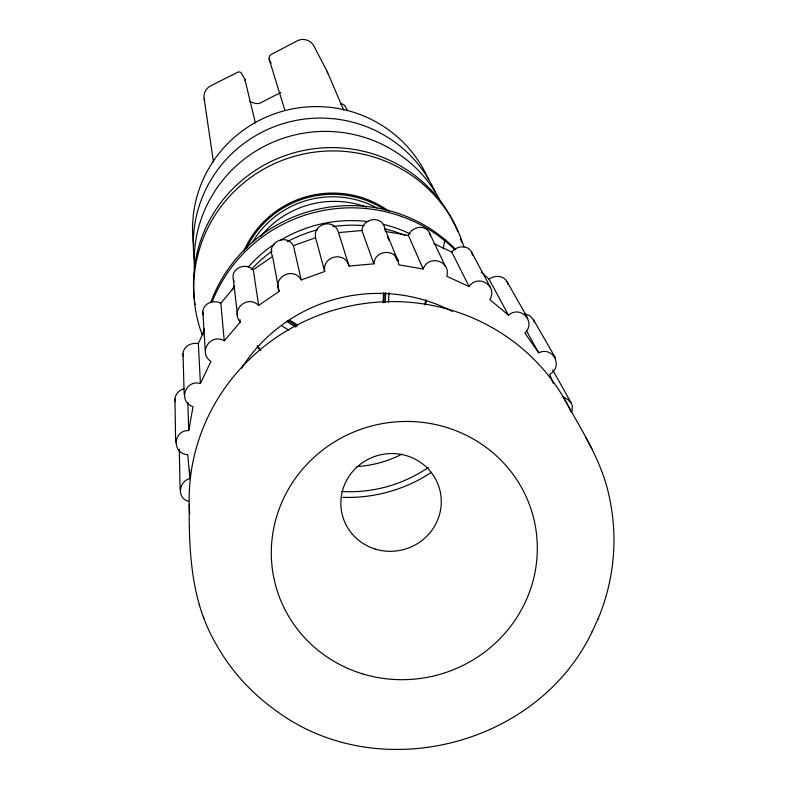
<?xml version="1.0" encoding="UTF-8"?>
<svg xmlns="http://www.w3.org/2000/svg" width="789" height="789" viewBox="0 0 789 789"><rect width="100%" height="100%" fill="white"/><g stroke="black" fill="none" stroke-linecap="round" stroke-linejoin="round"><path stroke-width="1.18" d="M188.571 501.252C176.46 498.332 178.748 481.122 189.922 478.598L187.733 454.642C171.755 453.803 172.83 430.173 188.729 430.538L193.009 406.7C177.732 401.68 185.208 379.134 200.416 383.523L210.919 361.451C197.497 352.565 210.702 332.741 224.254 340.828L240.28 322.07C229.727 309.988 247.618 294.189 258.654 305.451L279.109 291.348C272.166 276.988 293.469 266.169 301.24 279.927L324.703 271.475L315.561 237.706C312.789 222.991 334.802 218.06 338.52 232.597L349.044 266.061L373.868 263.832C375.12 248.111 398.968 248.851 398.711 264.818L423.141 268.99C428.388 254.137 451.239 260.863 446.742 276.278L469.08 286.535C477.947 273.477 498.224 285.874 489.782 299.573L508.491 315.166C520.444 304.751 536.609 322.07 524.892 333.027L538.7 352.841C552.971 345.799 563.74 366.786 549.686 374.262L553.188 383.207M324.703 271.475C321.794 255.892 345.109 250.665 349.044 266.061M383.079 302.384L383.582 292.699M383.74 302.868L384.243 293.163M385.16 302.404L385.663 292.64M388.474 302.384L388.987 292.689M205.209 350.119L202.872 311.961C202.951 303.154 213.849 299.495 220.831 303.193L224.254 340.828M184.162 394.322L183.018 353.748C183.265 346.263 191.658 342.219 198.355 343.54L204.489 329.96M175.631 442.156L174.971 398.968C175.257 393.908 179.458 390.022 184.103 388.622M443.201 248.574L444.917 239.728L444.345 240.448M571.887 411.641L572.35 405.921L571.374 403.238L552.665 369.933M373.868 263.832L361.924 230.506C362.802 217.784 382.044 215.131 384.756 228.258L398.07 261.435M597.815 619.404L598.141 618.675C613.743 581.532 618.073 539.755 609.956 500.256L609.749 499.279C602.737 461.486 580.773 429.167 562.685 396.048M189.222 504.358C188.887 551.264 191.076 600.567 215.052 642.325C230.102 669.851 251.652 693.689 277.363 711.639L277.994 712.092C380.051 786.1 538.177 745.437 592.194 631.624L592.5 630.944M592.194 631.624L598.141 618.675M423.141 268.99L408.416 235.408C411.631 226.788 425.202 223.76 429.502 233.061L445.489 266.495M220.831 303.193L234.372 287.196M433.901 243.653L451.772 252.007C456.525 245.734 467.916 244.403 471.694 252.352L490.196 286.89M258.654 305.451L253.269 269.779L272.56 256.464C266.001 242.913 286.091 232.666 293.429 245.685L301.24 279.927M481.27 272.195L488.993 279.089C494.476 275.075 503.767 275.174 507.13 281.851L527.713 318.075M280.854 92.481L259.275 103.517L255.715 103.527L249.866 101.702M293.429 245.685L315.561 237.706M338.52 232.597L361.924 230.506M340.207 103.98C344.162 102.955 346.105 107.511 347.298 110.371M385.357 231.453L408.416 235.408M524.882 313.983L529.547 315.492L533.295 319.437L555.397 357.812M564.372 397.656L567.271 398.997L571.374 403.238M281.545 325.679L288.804 330.187M289.494 320.028L297.769 325.167M287.758 320.492L297.098 326.291M286.397 321.271L295.786 327.11M253.269 269.779C245.734 262.007 230.358 268.211 233.386 279.622L237.578 315.886M526.352 330.611L538.7 352.841M585.408 436.978L591.957 448.754M488.993 279.089L508.491 315.166M271.14 63.307C269.088 60.842 267.698 56.197 271.278 54.362L297.463 40.762C303.203 37.655 310.896 40.19 313.874 45.94L327.277 71.769L343.718 110.194M451.772 252.007L469.08 286.535M387.586 237.016L388.918 240.349M394.707 254.808L396.926 260.37M255.429 123.054L244.797 79.038L241.099 72.736A4.714 4.675 -9.8 0 0 238.406 71.898L210.485 85.932C205.801 88.319 203.098 93.881 204.213 99.029L213.474 162.09M429.502 233.061L430.538 235.921M327.277 71.769L327.691 73.624M533.295 319.437L534.183 321.991M471.694 252.352L472.621 255.103M199.213 604.354L199.528 605.301M203.542 617.037L203.868 617.984M507.13 281.851L507.998 284.494M233.386 279.622L234.027 281.634M269.138 59.165L284.928 110.47M204.213 99.029L204.657 100.736M384.756 228.258L385.16 230.388M272.787 257.668L279.109 291.348M239.994 319.634L240.28 322.07M183.018 353.748L183.344 356.52M202.872 311.961L203.187 314.85M174.971 398.968L175.247 401.67M198.355 343.54L200.416 383.523M187.812 402.577L188.729 430.538M189.636 470.057L189.755 473.716M179.3 449.237L180.119 490.196M244.797 79.038A2.14 2.12 -10.7 0 1 244.6 80.143M194.459 260.439A126.319 124.337 -15.4 0 1 193.404 238.357L194.015 230.21A126.319 124.337 -15.4 0 1 208.838 183.581L213.06 176.499A126.319 124.337 -15.4 0 1 325.887 118.182L334.171 118.804A126.319 124.337 -15.4 0 1 381.274 133.528L388.375 137.71A126.319 124.337 -15.4 0 1 435.577 192.871M194.419 268.418A130.116 127.936 -15.4 0 1 194.291 255.232L194.922 246.839A130.116 127.936 -15.4 0 1 210.19 198.848L214.549 191.559A130.116 127.936 -15.4 0 1 330.788 131.497L339.319 132.138A130.116 127.936 -15.4 0 1 387.833 147.287L395.141 151.587A130.116 127.936 -15.4 0 1 441.238 202.911M193.67 245.33A123.045 121.22 -15.4 0 1 192.634 223.8L193.236 215.851A123.045 121.22 -15.4 0 1 207.665 170.404L211.787 163.51A123.045 121.22 -15.4 0 1 321.665 106.693L329.733 107.294A123.045 121.22 -15.4 0 1 375.613 121.654L382.527 125.737A123.045 121.22 -15.4 0 1 428.526 179.507M428.319 467.453A136.132 133.065 -15.4 0 1 341.578 491.488M251.178 269.582A136.132 133.065 -15.4 0 1 272.077 251.139M287.275 241.681A136.132 133.065 -15.4 0 1 317.484 229.786M332.869 226.64A136.132 133.065 -15.4 0 1 364.163 225.624M385.101 228.958A136.132 133.065 -15.4 0 1 405.211 235.447M231.739 290.431A135.008 132 -15.4 0 1 234.511 285.687M248.229 267.096A135.008 132 -15.4 0 1 274.819 243.831M280.45 240.26A135.008 132 -15.4 0 1 367.999 221.601M383.257 224.352A135.008 132 -15.4 0 1 410.231 233.929M401.532 454.356A110.253 107.758 -15.4 0 1 356.904 466.536M203.01 334.773A147.227 143.983 -15.4 0 1 203.838 328.895M210.742 302.463A147.227 143.983 -15.4 0 1 437.52 233.692L445.045 239.56A147.227 143.983 -15.4 0 1 455.529 249.245M431.327 472.394A147.839 144.555 -15.4 0 1 342.751 497.317M204.006 331.607A147.839 144.555 -15.4 0 1 204.4 329.26M212.211 301.714A147.839 144.555 -15.4 0 1 438.654 236.01L446.209 241.898A147.839 144.555 -15.4 0 1 455.066 249.935M426.376 299.988A95.745 93.99 -15.4 0 1 425.754 303.627M260.38 350.464A95.745 93.99 -15.4 0 1 257.165 346.736M243.89 250.922A95.745 93.99 -15.4 0 1 389.076 211.314M246.296 248.604A94.502 92.767 -15.4 0 1 385.318 210.199M425.567 300.234A92.836 91.1 -15.4 0 1 424.985 304.978M260.903 350.306A92.836 91.1 -15.4 0 1 257.273 345.572M260.853 236.305A92.836 91.1 -15.4 0 1 366.5 207.112M252.49 242.243A92.017 90.331 -15.4 0 1 376.738 207.911M202.132 334.556A138.085 135.56 -15.4 0 1 288.399 158.165A138.085 135.56 -15.4 0 1 463.912 247.065M195.139 304.475A137.138 134.653 -15.4 0 1 194.814 302.295M194.39 299.011A137.138 134.653 -15.4 0 1 297.206 151.952A137.138 134.653 -15.4 0 1 457.827 231.68M460.5 238.919A137.138 134.653 -15.4 0 1 461.516 242.065M189.685 513.639A200.702 194.528 -15.4 0 1 339.714 308.489A200.702 194.528 -15.4 0 1 571.473 412.43M241.345 368.542A158.826 154.397 -15.4 0 1 452.314 311.389M375.436 549.134A50.338 48.78 -15.4 0 0 440.213 491.596A50.338 48.78 -15.4 0 0 357.525 466.565A50.338 48.78 -15.4 0 0 375.436 549.134M362.259 673.767A133.321 128.794 -15.4 0 0 534.626 522.446A133.321 128.794 -15.4 0 0 316.073 455.49A133.321 128.794 -15.4 0 0 362.259 673.767"/></g></svg>
